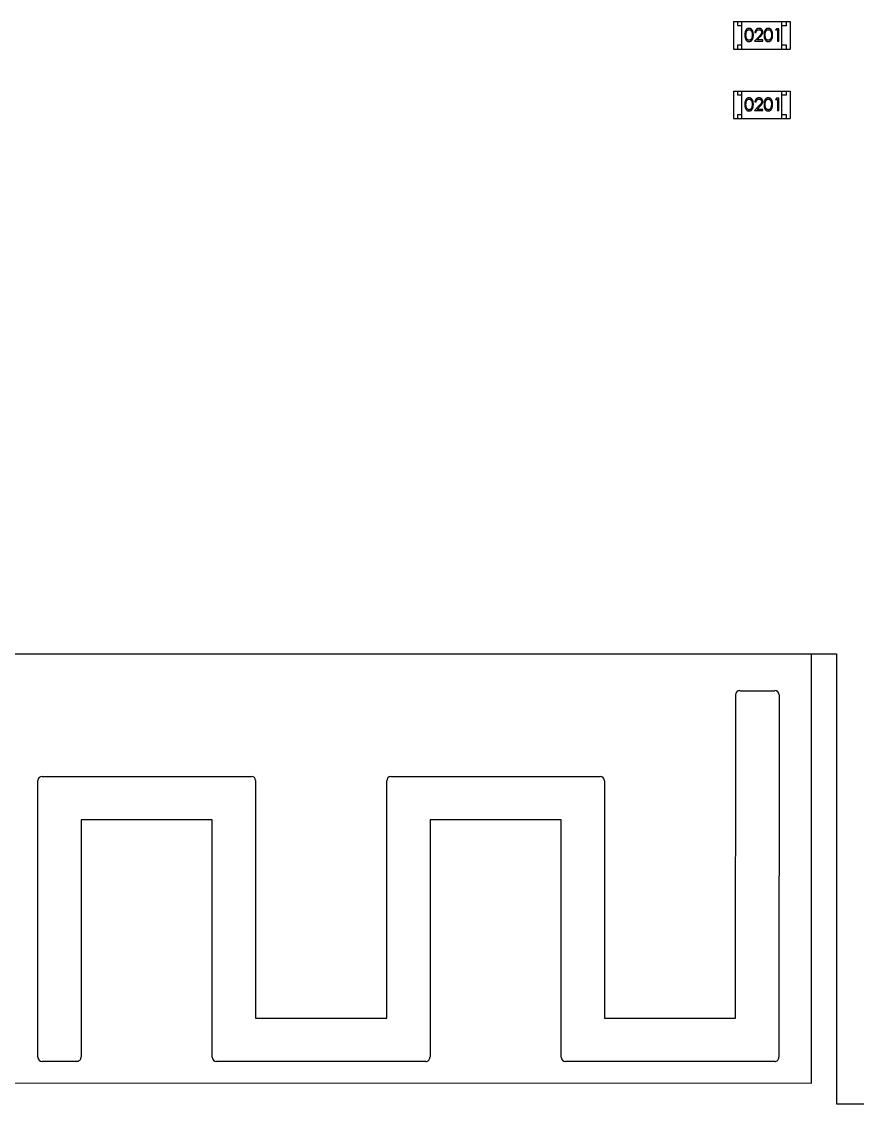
# Model space of a CAD drawing. Header units: inches. Extents: x -29 to 164, y -51 to 83.
# Drawn here: x 122.82 to 132.86, y -7.73 to 5.27 of the extents above; entities that cross this region are included whole.
import ezdxf

# ---------------------------------------------------------------- set-up
doc = ezdxf.new("R2010")
doc.units = ezdxf.units.IN
doc.header["$LTSCALE"] = 1.21
doc.header["$MEASUREMENT"] = 0
doc.layers.get('0').update_dxf_attribs({"linetype": 'CONTINUOUS'})

msp = doc.modelspace()

# ---------------------------------------------------------------- linework, layer by layer
at = {"color": 7, "linetype": 'Continuous'}
for p, q in [((131.369, 5.266), (132.049, 5.266)), ((131.369, 5.266), (131.369, 4.936)), ((131.419, 5.216), (131.419, 5.266)), ((131.469, 5.216), (131.419, 5.216)), ((131.469, 4.936), (131.469, 5.266)), ((131.949, 4.936), (131.949, 5.266)), ((131.999, 5.216), (131.949, 5.216)), ((131.999, 5.266), (131.999, 5.216)), ((132.049, 5.266), (132.049, 4.936)), ((131.593, 5.106), (131.588, 5.068)), ((131.679, 5.093), (131.62, 5.031)), ((131.626, 5.135), (131.64, 5.135)), ((131.652, 5.046), (131.69, 5.087)), ((131.824, 5.106), (131.819, 5.068)), ((131.883, 5.181), (131.874, 5.166)), ((131.874, 5.166), (131.897, 5.166)), ((131.911, 5.181), (131.883, 5.181)), ((131.897, 5.166), (131.897, 5.031)), ((131.911, 5.031), (131.911, 5.181)), ((131.419, 4.986), (131.469, 4.986)), ((131.419, 4.936), (131.419, 4.986)), ((131.62, 5.031), (131.722, 5.031)), ((131.722, 5.046), (131.652, 5.046)), ((131.722, 5.031), (131.722, 5.046)), ((131.897, 5.031), (131.911, 5.031)), ((131.949, 4.986), (131.999, 4.986)), ((131.999, 4.986), (131.999, 4.936)), ((131.369, 4.936), (132.049, 4.936)), ((131.369, 4.433), (132.049, 4.432)), ((131.369, 4.433), (131.369, 4.103)), ((131.419, 4.383), (131.419, 4.433)), ((131.469, 4.103), (131.469, 4.433)), ((131.949, 4.102), (131.949, 4.432)), ((131.999, 4.432), (131.999, 4.382)), ((132.049, 4.432), (132.049, 4.102)), ((131.469, 4.383), (131.419, 4.383)), ((131.626, 4.302), (131.639, 4.302)), ((131.883, 4.348), (131.874, 4.332)), ((131.874, 4.332), (131.897, 4.332)), ((131.911, 4.348), (131.883, 4.348)), ((131.897, 4.332), (131.897, 4.198)), ((131.911, 4.198), (131.911, 4.348)), ((131.999, 4.382), (131.949, 4.382)), ((131.593, 4.273), (131.588, 4.235)), ((131.678, 4.26), (131.62, 4.198)), ((131.62, 4.198), (131.722, 4.198)), ((131.652, 4.213), (131.69, 4.253)), ((131.722, 4.213), (131.652, 4.213)), ((131.722, 4.198), (131.722, 4.213)), ((131.824, 4.273), (131.818, 4.235)), ((131.897, 4.198), (131.911, 4.198)), ((131.369, 4.103), (132.049, 4.102)), ((131.419, 4.153), (131.469, 4.153)), ((131.419, 4.103), (131.419, 4.153)), ((131.949, 4.152), (131.999, 4.152)), ((131.999, 4.152), (131.999, 4.102)), ((118.805, -2.318), (132.605, -2.321)), ((132.304, -7.471), (132.305, -2.321)), ((132.605, -2.321), (132.604, -7.721)), ((131.394, -6.693), (131.395, -2.813)), ((131.446, -2.763), (131.864, -2.763)), ((131.915, -2.813), (131.914, -7.162)), ((123.014, -7.16), (123.014, -3.842)), ((123.065, -3.791), (125.579, -3.791)), ((125.629, -3.842), (125.629, -6.691)), ((127.204, -6.692), (127.204, -3.843)), ((127.255, -3.792), (129.769, -3.792)), ((129.819, -3.843), (129.819, -6.692)), ((125.109, -4.311), (123.534, -4.311)), ((123.534, -4.311), (123.534, -7.16)), ((125.109, -7.16), (125.109, -4.311)), ((129.299, -4.312), (127.724, -4.312)), ((127.724, -4.312), (127.724, -7.161)), ((129.299, -7.161), (129.299, -4.312)), ((125.629, -6.691), (127.204, -6.692)), ((129.819, -6.692), (131.394, -6.693)), ((123.483, -7.211), (123.065, -7.211)), ((127.673, -7.212), (125.16, -7.211)), ((131.863, -7.213), (129.35, -7.212)), ((119.104, -7.468), (132.304, -7.471)), ((132.604, -7.721), (161.504, -7.727))]:
    msp.add_line(p, q, dxfattribs=at)
for centre, start, end in [((131.445, -2.813), 89.988, 179.988), ((131.864, -2.813), 359.988, 89.988), ((123.065, -3.842), 89.988, 179.988), ((125.579, -3.842), 359.988, 89.988), ((127.255, -3.843), 89.988, 179.988), ((129.769, -3.843), 359.988, 89.988), ((123.065, -7.16), 179.988, 269.988), ((123.483, -7.16), 269.988, 359.988), ((125.16, -7.16), 179.988, 269.988), ((127.673, -7.161), 269.988, 359.988), ((129.35, -7.161), 179.988, 269.988), ((131.863, -7.162), 269.988, 359.988)]:
    msp.add_arc(centre, 0.0508, start, end, dxfattribs=at)
for points, knots in [([(131.555, 5.185), (131.554, 5.185), (131.552, 5.185), (131.548, 5.184), (131.545, 5.184), (131.542, 5.183), (131.538, 5.182), (131.535, 5.18), (131.532, 5.179), (131.529, 5.177), (131.526, 5.174), (131.524, 5.172), (131.521, 5.169), (131.519, 5.166), (131.517, 5.163), (131.515, 5.16), (131.513, 5.156), (131.511, 5.152), (131.51, 5.148), (131.508, 5.143), (131.507, 5.138), (131.507, 5.132), (131.506, 5.126), (131.505, 5.12), (131.505, 5.113), (131.505, 5.108), (131.505, 5.106)], [0, 0, 0, 0, 0.033742, 0.066533, 0.099153, 0.13154, 0.164087, 0.196563, 0.229707, 0.263315, 0.297504, 0.331686, 0.366482, 0.4021, 0.438958, 0.476748, 0.515985, 0.556589, 0.599519, 0.645765, 0.695487, 0.748721, 0.805687, 0.866754, 0.931405, 1, 1, 1, 1]), ([(131.505, 5.106), (131.505, 5.104), (131.505, 5.099), (131.505, 5.092), (131.506, 5.086), (131.507, 5.08), (131.507, 5.074), (131.508, 5.069), (131.51, 5.065), (131.511, 5.06), (131.513, 5.056), (131.515, 5.053), (131.517, 5.049), (131.519, 5.046), (131.521, 5.043), (131.524, 5.04), (131.526, 5.038), (131.529, 5.036), (131.532, 5.034), (131.535, 5.032), (131.538, 5.03), (131.542, 5.029), (131.545, 5.028), (131.548, 5.028), (131.552, 5.027), (131.554, 5.027), (131.555, 5.027)], [0, 0, 0, 0, 0.068113, 0.132564, 0.193427, 0.250218, 0.303569, 0.353576, 0.400235, 0.443586, 0.484619, 0.524292, 0.56238, 0.599049, 0.63494, 0.669782, 0.704009, 0.737842, 0.771098, 0.803896, 0.836415, 0.868639, 0.900715, 0.933378, 0.966213, 1, 1, 1, 1]), ([(131.518, 5.106), (131.518, 5.108), (131.518, 5.112), (131.519, 5.118), (131.519, 5.123), (131.52, 5.128), (131.52, 5.132), (131.521, 5.137), (131.522, 5.14), (131.523, 5.144), (131.524, 5.147), (131.526, 5.15), (131.527, 5.152), (131.529, 5.155), (131.53, 5.157), (131.532, 5.159), (131.534, 5.161), (131.537, 5.164), (131.541, 5.166), (131.546, 5.168), (131.551, 5.169), (131.554, 5.169), (131.556, 5.17)], [0, 0, 0, 0, 0.073302, 0.142286, 0.206253, 0.266017, 0.321612, 0.372532, 0.419497, 0.462398, 0.502825, 0.541489, 0.579034, 0.615143, 0.650298, 0.684912, 0.718701, 0.752189, 0.817245, 0.879117, 0.939613, 1, 1, 1, 1]), ([(131.556, 5.043), (131.554, 5.043), (131.551, 5.043), (131.546, 5.044), (131.541, 5.046), (131.537, 5.049), (131.534, 5.051), (131.532, 5.053), (131.53, 5.055), (131.529, 5.057), (131.527, 5.06), (131.526, 5.063), (131.524, 5.065), (131.523, 5.069), (131.522, 5.072), (131.521, 5.076), (131.52, 5.08), (131.52, 5.084), (131.519, 5.089), (131.519, 5.095), (131.518, 5.1), (131.518, 5.104), (131.518, 5.106)], [0, 0, 0, 0, 0.060034, 0.120278, 0.182348, 0.247919, 0.281641, 0.315701, 0.350322, 0.385703, 0.421819, 0.459196, 0.497866, 0.538301, 0.58121, 0.628183, 0.679403, 0.734699, 0.794074, 0.858416, 0.927049, 1, 1, 1, 1]), ([(131.607, 5.106), (131.607, 5.108), (131.607, 5.113), (131.607, 5.119), (131.606, 5.126), (131.605, 5.131), (131.604, 5.137), (131.603, 5.142), (131.602, 5.147), (131.6, 5.151), (131.598, 5.155), (131.596, 5.159), (131.594, 5.163), (131.592, 5.166), (131.59, 5.169), (131.587, 5.172), (131.584, 5.174), (131.581, 5.177), (131.578, 5.179), (131.575, 5.18), (131.572, 5.182), (131.569, 5.183), (131.566, 5.184), (131.562, 5.184), (131.559, 5.185), (131.556, 5.185), (131.555, 5.185)], [0, 0, 0, 0, 0.065278, 0.127205, 0.186168, 0.241675, 0.294115, 0.343609, 0.390387, 0.434463, 0.476646, 0.517002, 0.555936, 0.593716, 0.630057, 0.665601, 0.700745, 0.734917, 0.768681, 0.802087, 0.834849, 0.867433, 0.900138, 0.932806, 0.966212, 1, 1, 1, 1]), ([(131.555, 5.027), (131.556, 5.027), (131.559, 5.027), (131.562, 5.028), (131.566, 5.028), (131.569, 5.029), (131.572, 5.031), (131.575, 5.032), (131.579, 5.034), (131.582, 5.036), (131.584, 5.038), (131.587, 5.041), (131.59, 5.043), (131.592, 5.046), (131.594, 5.05), (131.596, 5.053), (131.598, 5.057), (131.6, 5.061), (131.602, 5.065), (131.603, 5.07), (131.604, 5.075), (131.605, 5.081), (131.606, 5.087), (131.607, 5.093), (131.607, 5.099), (131.607, 5.104), (131.607, 5.106)], [0, 0, 0, 0, 0.033824, 0.067298, 0.10028, 0.133019, 0.165736, 0.198792, 0.232372, 0.266409, 0.301016, 0.336196, 0.371972, 0.408574, 0.446394, 0.485225, 0.525372, 0.567224, 0.611081, 0.65775, 0.70702, 0.759235, 0.814484, 0.873227, 0.934937, 1, 1, 1, 1]), ([(131.556, 5.17), (131.557, 5.169), (131.561, 5.169), (131.565, 5.168), (131.57, 5.166), (131.574, 5.164), (131.577, 5.161), (131.579, 5.159), (131.581, 5.157), (131.582, 5.155), (131.584, 5.152), (131.586, 5.149), (131.587, 5.146), (131.588, 5.142), (131.59, 5.139), (131.591, 5.135), (131.591, 5.131), (131.592, 5.126), (131.593, 5.122), (131.593, 5.117), (131.593, 5.111), (131.593, 5.108), (131.593, 5.106)], [0, 0, 0, 0, 0.059689, 0.119507, 0.181075, 0.246162, 0.279894, 0.314468, 0.350403, 0.387474, 0.426147, 0.466624, 0.508745, 0.553328, 0.600058, 0.649177, 0.700552, 0.754894, 0.811825, 0.871514, 0.934319, 1, 1, 1, 1]), ([(131.588, 5.068), (131.587, 5.067), (131.587, 5.065), (131.585, 5.062), (131.584, 5.06), (131.582, 5.057), (131.58, 5.055), (131.579, 5.053), (131.577, 5.051), (131.574, 5.049), (131.57, 5.046), (131.565, 5.044), (131.561, 5.043), (131.557, 5.043), (131.556, 5.043)], [0, 0, 0, 0, 0.075949, 0.148549, 0.218996, 0.286119, 0.351826, 0.416074, 0.478265, 0.540325, 0.660405, 0.774606, 0.887187, 1, 1, 1, 1]), ([(131.675, 5.185), (131.673, 5.185), (131.67, 5.185), (131.665, 5.184), (131.661, 5.183), (131.656, 5.182), (131.652, 5.18), (131.648, 5.177), (131.644, 5.174), (131.641, 5.171), (131.637, 5.167), (131.634, 5.163), (131.632, 5.159), (131.63, 5.155), (131.628, 5.15), (131.627, 5.145), (131.626, 5.14), (131.626, 5.137), (131.626, 5.135)], [0, 0, 0, 0, 0.06445, 0.126725, 0.187421, 0.247417, 0.306749, 0.366595, 0.427749, 0.490235, 0.553031, 0.614805, 0.676505, 0.738096, 0.801021, 0.864897, 0.931209, 1, 1, 1, 1]), ([(131.64, 5.135), (131.64, 5.136), (131.64, 5.139), (131.641, 5.143), (131.642, 5.146), (131.643, 5.15), (131.644, 5.153), (131.646, 5.155), (131.648, 5.158), (131.65, 5.16), (131.653, 5.163), (131.655, 5.164), (131.658, 5.166), (131.661, 5.167), (131.664, 5.168), (131.668, 5.169), (131.671, 5.169), (131.673, 5.17), (131.674, 5.17)], [0, 0, 0, 0, 0.073648, 0.143686, 0.210962, 0.275557, 0.338064, 0.399311, 0.4594, 0.51934, 0.579024, 0.637809, 0.695959, 0.754122, 0.813113, 0.873453, 0.935561, 1, 1, 1, 1]), ([(131.674, 5.17), (131.675, 5.17), (131.678, 5.169), (131.681, 5.169), (131.684, 5.168), (131.687, 5.167), (131.69, 5.166), (131.693, 5.165), (131.695, 5.163), (131.698, 5.161), (131.7, 5.158), (131.702, 5.156), (131.703, 5.153), (131.705, 5.151), (131.706, 5.148), (131.706, 5.145), (131.707, 5.142), (131.707, 5.14), (131.707, 5.139)], [0, 0, 0, 0, 0.068027, 0.133505, 0.19695, 0.26027, 0.322741, 0.384982, 0.448465, 0.513424, 0.578224, 0.640011, 0.700094, 0.760067, 0.819012, 0.877878, 0.938035, 1, 1, 1, 1]), ([(131.72, 5.14), (131.72, 5.142), (131.72, 5.145), (131.72, 5.149), (131.719, 5.153), (131.717, 5.157), (131.716, 5.161), (131.713, 5.165), (131.711, 5.168), (131.708, 5.172), (131.705, 5.175), (131.701, 5.177), (131.697, 5.18), (131.693, 5.182), (131.689, 5.183), (131.685, 5.184), (131.68, 5.185), (131.677, 5.185), (131.675, 5.185)], [0, 0, 0, 0, 0.06271, 0.123347, 0.183401, 0.242828, 0.302097, 0.36242, 0.423725, 0.487032, 0.550491, 0.612709, 0.674265, 0.73617, 0.799211, 0.863483, 0.930525, 1, 1, 1, 1]), ([(131.707, 5.139), (131.707, 5.138), (131.707, 5.134), (131.706, 5.129), (131.704, 5.125), (131.702, 5.121), (131.7, 5.118), (131.698, 5.115), (131.696, 5.112), (131.693, 5.109), (131.69, 5.105), (131.687, 5.102), (131.683, 5.097), (131.68, 5.095), (131.679, 5.093)], [0, 0, 0, 0, 0.088014, 0.174976, 0.2638, 0.355443, 0.406413, 0.465519, 0.533076, 0.609353, 0.693899, 0.787171, 0.889197, 1, 1, 1, 1]), ([(131.69, 5.087), (131.691, 5.088), (131.694, 5.091), (131.698, 5.095), (131.702, 5.1), (131.705, 5.103), (131.708, 5.107), (131.71, 5.11), (131.712, 5.114), (131.715, 5.117), (131.717, 5.122), (131.719, 5.128), (131.72, 5.134), (131.72, 5.138), (131.72, 5.14)], [0, 0, 0, 0, 0.09953, 0.192079, 0.277712, 0.357454, 0.429648, 0.495771, 0.555538, 0.608657, 0.707578, 0.804328, 0.901298, 1, 1, 1, 1]), ([(131.786, 5.185), (131.785, 5.185), (131.782, 5.185), (131.779, 5.184), (131.776, 5.184), (131.772, 5.183), (131.769, 5.182), (131.766, 5.18), (131.763, 5.179), (131.76, 5.177), (131.757, 5.174), (131.754, 5.172), (131.752, 5.169), (131.75, 5.166), (131.748, 5.163), (131.746, 5.16), (131.744, 5.156), (131.742, 5.152), (131.741, 5.148), (131.739, 5.143), (131.738, 5.138), (131.737, 5.132), (131.737, 5.126), (131.736, 5.12), (131.736, 5.113), (131.736, 5.108), (131.736, 5.106)], [0, 0, 0, 0, 0.033742, 0.066533, 0.099153, 0.13154, 0.164087, 0.196563, 0.229707, 0.263315, 0.297504, 0.331686, 0.366482, 0.4021, 0.438958, 0.476748, 0.515985, 0.556589, 0.599519, 0.645765, 0.695487, 0.748721, 0.805687, 0.866754, 0.931405, 1, 1, 1, 1]), ([(131.736, 5.106), (131.736, 5.104), (131.736, 5.099), (131.736, 5.092), (131.737, 5.086), (131.737, 5.08), (131.738, 5.074), (131.739, 5.069), (131.741, 5.065), (131.742, 5.06), (131.744, 5.056), (131.746, 5.052), (131.748, 5.049), (131.75, 5.046), (131.752, 5.043), (131.755, 5.04), (131.757, 5.038), (131.76, 5.035), (131.763, 5.034), (131.766, 5.032), (131.769, 5.03), (131.772, 5.029), (131.776, 5.028), (131.779, 5.028), (131.782, 5.027), (131.785, 5.027), (131.786, 5.027)], [0, 0, 0, 0, 0.068113, 0.132564, 0.193427, 0.250218, 0.303569, 0.353576, 0.400235, 0.443586, 0.484619, 0.524292, 0.56238, 0.599049, 0.63494, 0.669782, 0.704009, 0.737842, 0.771098, 0.803896, 0.836415, 0.868639, 0.900715, 0.933378, 0.966213, 1, 1, 1, 1]), ([(131.749, 5.106), (131.749, 5.108), (131.749, 5.112), (131.749, 5.118), (131.75, 5.123), (131.75, 5.128), (131.751, 5.132), (131.752, 5.137), (131.753, 5.14), (131.754, 5.144), (131.755, 5.147), (131.756, 5.15), (131.758, 5.152), (131.76, 5.155), (131.761, 5.157), (131.763, 5.159), (131.765, 5.161), (131.768, 5.164), (131.772, 5.166), (131.776, 5.168), (131.781, 5.169), (131.785, 5.169), (131.786, 5.17)], [0, 0, 0, 0, 0.073302, 0.142286, 0.206253, 0.266017, 0.321612, 0.372532, 0.419497, 0.462398, 0.502825, 0.541489, 0.579034, 0.615143, 0.650298, 0.684912, 0.718701, 0.752189, 0.817245, 0.879117, 0.939613, 1, 1, 1, 1]), ([(131.786, 5.043), (131.785, 5.043), (131.781, 5.043), (131.777, 5.044), (131.772, 5.046), (131.768, 5.049), (131.765, 5.051), (131.763, 5.053), (131.761, 5.055), (131.759, 5.057), (131.758, 5.06), (131.756, 5.063), (131.755, 5.065), (131.754, 5.069), (131.753, 5.072), (131.752, 5.076), (131.751, 5.08), (131.75, 5.084), (131.75, 5.089), (131.749, 5.095), (131.749, 5.1), (131.749, 5.104), (131.749, 5.106)], [0, 0, 0, 0, 0.060034, 0.120278, 0.182348, 0.247919, 0.281641, 0.315701, 0.350322, 0.385703, 0.421819, 0.459196, 0.497866, 0.538301, 0.58121, 0.628183, 0.679403, 0.734699, 0.794074, 0.858416, 0.927049, 1, 1, 1, 1]), ([(131.838, 5.106), (131.838, 5.108), (131.838, 5.113), (131.837, 5.119), (131.837, 5.126), (131.836, 5.131), (131.835, 5.137), (131.834, 5.142), (131.832, 5.147), (131.831, 5.151), (131.829, 5.155), (131.827, 5.159), (131.825, 5.163), (131.823, 5.166), (131.82, 5.169), (131.818, 5.172), (131.815, 5.174), (131.812, 5.177), (131.809, 5.179), (131.806, 5.18), (131.803, 5.182), (131.8, 5.183), (131.796, 5.184), (131.793, 5.184), (131.789, 5.185), (131.787, 5.185), (131.786, 5.185)], [0, 0, 0, 0, 0.065278, 0.127205, 0.186168, 0.241675, 0.294115, 0.343609, 0.390387, 0.434463, 0.476646, 0.517002, 0.555936, 0.593716, 0.630057, 0.665601, 0.700745, 0.734917, 0.768681, 0.802087, 0.834849, 0.867433, 0.900138, 0.932806, 0.966212, 1, 1, 1, 1]), ([(131.786, 5.17), (131.788, 5.169), (131.791, 5.169), (131.796, 5.168), (131.801, 5.166), (131.805, 5.164), (131.807, 5.161), (131.809, 5.159), (131.811, 5.157), (131.813, 5.155), (131.815, 5.152), (131.816, 5.149), (131.818, 5.146), (131.819, 5.142), (131.82, 5.139), (131.821, 5.135), (131.822, 5.131), (131.823, 5.126), (131.824, 5.121), (131.824, 5.117), (131.824, 5.111), (131.824, 5.108), (131.824, 5.106)], [0, 0, 0, 0, 0.059689, 0.119507, 0.181075, 0.246162, 0.279894, 0.314468, 0.350403, 0.387474, 0.426147, 0.466624, 0.508745, 0.553328, 0.600058, 0.649177, 0.700552, 0.754894, 0.811825, 0.871514, 0.934319, 1, 1, 1, 1]), ([(131.786, 5.027), (131.787, 5.027), (131.789, 5.027), (131.793, 5.028), (131.796, 5.028), (131.8, 5.029), (131.803, 5.031), (131.806, 5.032), (131.809, 5.034), (131.812, 5.036), (131.815, 5.038), (131.818, 5.04), (131.821, 5.043), (131.823, 5.046), (131.825, 5.05), (131.827, 5.053), (131.829, 5.057), (131.831, 5.061), (131.833, 5.065), (131.834, 5.07), (131.835, 5.075), (131.836, 5.081), (131.837, 5.087), (131.837, 5.093), (131.838, 5.099), (131.838, 5.104), (131.838, 5.106)], [0, 0, 0, 0, 0.033824, 0.067298, 0.10028, 0.133019, 0.165736, 0.198792, 0.232372, 0.266409, 0.301016, 0.336196, 0.371972, 0.408574, 0.446394, 0.485225, 0.525372, 0.567224, 0.611081, 0.65775, 0.70702, 0.759235, 0.814484, 0.873227, 0.934937, 1, 1, 1, 1]), ([(131.819, 5.068), (131.818, 5.067), (131.817, 5.065), (131.816, 5.062), (131.815, 5.06), (131.813, 5.057), (131.811, 5.055), (131.809, 5.053), (131.807, 5.051), (131.805, 5.048), (131.801, 5.046), (131.796, 5.044), (131.791, 5.043), (131.788, 5.043), (131.786, 5.043)], [0, 0, 0, 0, 0.075949, 0.148549, 0.218996, 0.286119, 0.351826, 0.416074, 0.478265, 0.540325, 0.660405, 0.774606, 0.887187, 1, 1, 1, 1]), ([(131.555, 4.352), (131.554, 4.352), (131.551, 4.352), (131.548, 4.351), (131.545, 4.35), (131.541, 4.35), (131.538, 4.348), (131.535, 4.347), (131.532, 4.345), (131.529, 4.343), (131.526, 4.341), (131.524, 4.339), (131.521, 4.336), (131.519, 4.333), (131.517, 4.33), (131.515, 4.326), (131.513, 4.323), (131.511, 4.319), (131.51, 4.314), (131.508, 4.31), (131.507, 4.305), (131.506, 4.299), (131.506, 4.293), (131.505, 4.287), (131.505, 4.28), (131.505, 4.275), (131.505, 4.273)], [0, 0, 0, 0, 0.033742, 0.066533, 0.099153, 0.13154, 0.164087, 0.196563, 0.229707, 0.263315, 0.297504, 0.331686, 0.366482, 0.4021, 0.438958, 0.476748, 0.515985, 0.556589, 0.599519, 0.645765, 0.695487, 0.748721, 0.805687, 0.866754, 0.931405, 1, 1, 1, 1]), ([(131.518, 4.273), (131.518, 4.275), (131.518, 4.279), (131.519, 4.284), (131.519, 4.29), (131.519, 4.295), (131.52, 4.299), (131.521, 4.303), (131.522, 4.307), (131.523, 4.31), (131.524, 4.313), (131.525, 4.316), (131.527, 4.319), (131.529, 4.322), (131.53, 4.324), (131.532, 4.326), (131.534, 4.328), (131.537, 4.33), (131.541, 4.333), (131.546, 4.335), (131.55, 4.336), (131.554, 4.336), (131.555, 4.336)], [0, 0, 0, 0, 0.073302, 0.142286, 0.206253, 0.266017, 0.321612, 0.372532, 0.419497, 0.462398, 0.502825, 0.541489, 0.579034, 0.615143, 0.650298, 0.684912, 0.718701, 0.752189, 0.817245, 0.879117, 0.939613, 1, 1, 1, 1]), ([(131.607, 4.273), (131.607, 4.275), (131.607, 4.28), (131.606, 4.286), (131.606, 4.292), (131.605, 4.298), (131.604, 4.304), (131.603, 4.309), (131.602, 4.313), (131.6, 4.318), (131.598, 4.322), (131.596, 4.326), (131.594, 4.329), (131.592, 4.333), (131.589, 4.336), (131.587, 4.338), (131.584, 4.341), (131.581, 4.343), (131.578, 4.345), (131.575, 4.347), (131.572, 4.348), (131.569, 4.35), (131.565, 4.35), (131.562, 4.351), (131.559, 4.352), (131.556, 4.352), (131.555, 4.352)], [0, 0, 0, 0, 0.065278, 0.127205, 0.186168, 0.241675, 0.294115, 0.343609, 0.390387, 0.434463, 0.476646, 0.517002, 0.555936, 0.593716, 0.630057, 0.665601, 0.700745, 0.734917, 0.768681, 0.802087, 0.834849, 0.867433, 0.900138, 0.932806, 0.966212, 1, 1, 1, 1]), ([(131.555, 4.336), (131.557, 4.336), (131.56, 4.336), (131.565, 4.335), (131.57, 4.333), (131.574, 4.33), (131.576, 4.328), (131.579, 4.326), (131.58, 4.324), (131.582, 4.321), (131.584, 4.319), (131.586, 4.316), (131.587, 4.312), (131.588, 4.309), (131.589, 4.305), (131.591, 4.301), (131.591, 4.297), (131.592, 4.293), (131.593, 4.288), (131.593, 4.283), (131.593, 4.278), (131.593, 4.275), (131.593, 4.273)], [0, 0, 0, 0, 0.059689, 0.119507, 0.181075, 0.246162, 0.279894, 0.314468, 0.350403, 0.387474, 0.426147, 0.466624, 0.508745, 0.553328, 0.600058, 0.649177, 0.700552, 0.754894, 0.811825, 0.871514, 0.934319, 1, 1, 1, 1]), ([(131.675, 4.352), (131.673, 4.352), (131.67, 4.351), (131.665, 4.351), (131.66, 4.35), (131.656, 4.348), (131.652, 4.346), (131.648, 4.344), (131.644, 4.341), (131.64, 4.338), (131.637, 4.334), (131.634, 4.33), (131.632, 4.326), (131.63, 4.322), (131.628, 4.317), (131.627, 4.312), (131.626, 4.307), (131.626, 4.303), (131.626, 4.302)], [0, 0, 0, 0, 0.06445, 0.126725, 0.187421, 0.247417, 0.306749, 0.366595, 0.427749, 0.490235, 0.553031, 0.614805, 0.676505, 0.738096, 0.801021, 0.864897, 0.931209, 1, 1, 1, 1]), ([(131.639, 4.302), (131.64, 4.303), (131.64, 4.306), (131.641, 4.309), (131.641, 4.313), (131.643, 4.316), (131.644, 4.319), (131.646, 4.322), (131.648, 4.325), (131.65, 4.327), (131.653, 4.329), (131.655, 4.331), (131.658, 4.333), (131.661, 4.334), (131.664, 4.335), (131.667, 4.336), (131.671, 4.336), (131.673, 4.336), (131.674, 4.336)], [0, 0, 0, 0, 0.073648, 0.143686, 0.210962, 0.275557, 0.338064, 0.399311, 0.4594, 0.51934, 0.579024, 0.637809, 0.695959, 0.754122, 0.813113, 0.873453, 0.935561, 1, 1, 1, 1]), ([(131.674, 4.336), (131.675, 4.336), (131.678, 4.336), (131.681, 4.336), (131.684, 4.335), (131.687, 4.334), (131.69, 4.333), (131.692, 4.331), (131.695, 4.329), (131.697, 4.327), (131.7, 4.325), (131.701, 4.323), (131.703, 4.32), (131.704, 4.317), (131.705, 4.315), (131.706, 4.312), (131.707, 4.309), (131.707, 4.307), (131.707, 4.306)], [0, 0, 0, 0, 0.068027, 0.133505, 0.19695, 0.26027, 0.322741, 0.384982, 0.448465, 0.513424, 0.578224, 0.640011, 0.700094, 0.760067, 0.819012, 0.877878, 0.938035, 1, 1, 1, 1]), ([(131.72, 4.307), (131.72, 4.308), (131.72, 4.311), (131.719, 4.316), (131.718, 4.32), (131.717, 4.324), (131.715, 4.328), (131.713, 4.331), (131.711, 4.335), (131.708, 4.338), (131.705, 4.341), (131.701, 4.344), (131.697, 4.346), (131.693, 4.348), (131.689, 4.35), (131.684, 4.351), (131.68, 4.351), (131.677, 4.352), (131.675, 4.352)], [0, 0, 0, 0, 0.06271, 0.123347, 0.183401, 0.242828, 0.302097, 0.36242, 0.423725, 0.487032, 0.550491, 0.612709, 0.674265, 0.73617, 0.799211, 0.863483, 0.930525, 1, 1, 1, 1]), ([(131.707, 4.306), (131.707, 4.304), (131.707, 4.301), (131.706, 4.296), (131.704, 4.291), (131.702, 4.288), (131.7, 4.285), (131.698, 4.282), (131.696, 4.279), (131.693, 4.276), (131.69, 4.272), (131.686, 4.268), (131.682, 4.264), (131.68, 4.261), (131.678, 4.26)], [0, 0, 0, 0, 0.088014, 0.174976, 0.2638, 0.355443, 0.406413, 0.465519, 0.533076, 0.609353, 0.693899, 0.787171, 0.889197, 1, 1, 1, 1]), ([(131.69, 4.253), (131.691, 4.255), (131.694, 4.258), (131.698, 4.262), (131.702, 4.266), (131.705, 4.27), (131.708, 4.274), (131.71, 4.277), (131.712, 4.28), (131.715, 4.284), (131.717, 4.289), (131.719, 4.295), (131.72, 4.301), (131.72, 4.305), (131.72, 4.307)], [0, 0, 0, 0, 0.09953, 0.192079, 0.277712, 0.357454, 0.429648, 0.495771, 0.555538, 0.608657, 0.707578, 0.804328, 0.901298, 1, 1, 1, 1]), ([(131.786, 4.352), (131.785, 4.352), (131.782, 4.352), (131.779, 4.351), (131.775, 4.35), (131.772, 4.35), (131.769, 4.348), (131.766, 4.347), (131.763, 4.345), (131.76, 4.343), (131.757, 4.341), (131.754, 4.339), (131.752, 4.336), (131.75, 4.333), (131.747, 4.33), (131.745, 4.326), (131.744, 4.323), (131.742, 4.319), (131.74, 4.314), (131.739, 4.31), (131.738, 4.304), (131.737, 4.299), (131.736, 4.293), (131.736, 4.287), (131.736, 4.28), (131.736, 4.275), (131.736, 4.273)], [0, 0, 0, 0, 0.033742, 0.066533, 0.099153, 0.13154, 0.164087, 0.196563, 0.229707, 0.263315, 0.297504, 0.331686, 0.366482, 0.4021, 0.438958, 0.476748, 0.515985, 0.556589, 0.599519, 0.645765, 0.695487, 0.748721, 0.805687, 0.866754, 0.931405, 1, 1, 1, 1]), ([(131.749, 4.273), (131.749, 4.275), (131.749, 4.279), (131.749, 4.284), (131.75, 4.29), (131.75, 4.295), (131.751, 4.299), (131.752, 4.303), (131.753, 4.307), (131.754, 4.31), (131.755, 4.313), (131.756, 4.316), (131.758, 4.319), (131.759, 4.322), (131.761, 4.324), (131.763, 4.326), (131.765, 4.328), (131.768, 4.33), (131.772, 4.333), (131.776, 4.335), (131.781, 4.336), (131.785, 4.336), (131.786, 4.336)], [0, 0, 0, 0, 0.073302, 0.142286, 0.206253, 0.266017, 0.321612, 0.372532, 0.419497, 0.462398, 0.502825, 0.541489, 0.579034, 0.615143, 0.650298, 0.684912, 0.718701, 0.752189, 0.817245, 0.879117, 0.939613, 1, 1, 1, 1]), ([(131.837, 4.273), (131.837, 4.275), (131.837, 4.279), (131.837, 4.286), (131.837, 4.292), (131.836, 4.298), (131.835, 4.304), (131.834, 4.309), (131.832, 4.313), (131.831, 4.318), (131.829, 4.322), (131.827, 4.326), (131.825, 4.329), (131.823, 4.333), (131.82, 4.336), (131.818, 4.338), (131.815, 4.341), (131.812, 4.343), (131.809, 4.345), (131.806, 4.347), (131.803, 4.348), (131.8, 4.35), (131.796, 4.35), (131.793, 4.351), (131.789, 4.352), (131.787, 4.352), (131.786, 4.352)], [0, 0, 0, 0, 0.065278, 0.127205, 0.186168, 0.241675, 0.294115, 0.343609, 0.390387, 0.434463, 0.476646, 0.517002, 0.555936, 0.593716, 0.630057, 0.665601, 0.700745, 0.734917, 0.768681, 0.802087, 0.834849, 0.867433, 0.900138, 0.932806, 0.966212, 1, 1, 1, 1]), ([(131.786, 4.336), (131.788, 4.336), (131.791, 4.336), (131.796, 4.335), (131.801, 4.333), (131.804, 4.33), (131.807, 4.328), (131.809, 4.326), (131.811, 4.324), (131.813, 4.321), (131.815, 4.318), (131.816, 4.316), (131.818, 4.312), (131.819, 4.309), (131.82, 4.305), (131.821, 4.301), (131.822, 4.297), (131.823, 4.293), (131.823, 4.288), (131.824, 4.283), (131.824, 4.278), (131.824, 4.275), (131.824, 4.273)], [0, 0, 0, 0, 0.059689, 0.119507, 0.181075, 0.246162, 0.279894, 0.314468, 0.350403, 0.387474, 0.426147, 0.466624, 0.508745, 0.553328, 0.600058, 0.649177, 0.700552, 0.754894, 0.811825, 0.871514, 0.934319, 1, 1, 1, 1]), ([(131.505, 4.273), (131.505, 4.27), (131.505, 4.266), (131.505, 4.259), (131.506, 4.253), (131.506, 4.247), (131.507, 4.241), (131.508, 4.236), (131.51, 4.231), (131.511, 4.227), (131.513, 4.223), (131.515, 4.219), (131.517, 4.216), (131.519, 4.213), (131.521, 4.21), (131.524, 4.207), (131.526, 4.204), (131.529, 4.202), (131.532, 4.2), (131.535, 4.199), (131.538, 4.197), (131.541, 4.196), (131.545, 4.195), (131.548, 4.194), (131.551, 4.194), (131.554, 4.194), (131.555, 4.194)], [0, 0, 0, 0, 0.068113, 0.132564, 0.193427, 0.250218, 0.303569, 0.353576, 0.400235, 0.443586, 0.484619, 0.524292, 0.56238, 0.599049, 0.63494, 0.669782, 0.704009, 0.737842, 0.771098, 0.803896, 0.836415, 0.868639, 0.900715, 0.933378, 0.966213, 1, 1, 1, 1]), ([(131.555, 4.209), (131.554, 4.209), (131.55, 4.21), (131.546, 4.211), (131.541, 4.213), (131.537, 4.215), (131.534, 4.218), (131.532, 4.22), (131.53, 4.222), (131.528, 4.224), (131.527, 4.227), (131.525, 4.229), (131.524, 4.232), (131.523, 4.235), (131.522, 4.239), (131.521, 4.242), (131.52, 4.247), (131.519, 4.251), (131.519, 4.256), (131.519, 4.261), (131.518, 4.267), (131.518, 4.271), (131.518, 4.273)], [0, 0, 0, 0, 0.060034, 0.120278, 0.182348, 0.247919, 0.281641, 0.315701, 0.350322, 0.385703, 0.421819, 0.459196, 0.497866, 0.538301, 0.58121, 0.628183, 0.679403, 0.734699, 0.794074, 0.858416, 0.927049, 1, 1, 1, 1]), ([(131.555, 4.194), (131.556, 4.194), (131.559, 4.194), (131.562, 4.194), (131.565, 4.195), (131.569, 4.196), (131.572, 4.197), (131.575, 4.199), (131.578, 4.2), (131.581, 4.202), (131.584, 4.205), (131.587, 4.207), (131.59, 4.21), (131.592, 4.213), (131.594, 4.216), (131.596, 4.22), (131.598, 4.224), (131.6, 4.228), (131.602, 4.232), (131.603, 4.237), (131.604, 4.242), (131.605, 4.247), (131.606, 4.253), (131.606, 4.259), (131.607, 4.266), (131.607, 4.27), (131.607, 4.273)], [0, 0, 0, 0, 0.033824, 0.067298, 0.10028, 0.133019, 0.165736, 0.198792, 0.232372, 0.266409, 0.301016, 0.336196, 0.371972, 0.408574, 0.446394, 0.485225, 0.525372, 0.567224, 0.611081, 0.65775, 0.70702, 0.759235, 0.814484, 0.873227, 0.934937, 1, 1, 1, 1]), ([(131.588, 4.235), (131.587, 4.234), (131.586, 4.232), (131.585, 4.229), (131.584, 4.226), (131.582, 4.224), (131.58, 4.221), (131.578, 4.219), (131.576, 4.217), (131.574, 4.215), (131.57, 4.213), (131.565, 4.211), (131.56, 4.21), (131.557, 4.209), (131.555, 4.209)], [0, 0, 0, 0, 0.075949, 0.148549, 0.218996, 0.286119, 0.351826, 0.416074, 0.478265, 0.540325, 0.660405, 0.774606, 0.887187, 1, 1, 1, 1]), ([(131.736, 4.273), (131.736, 4.27), (131.736, 4.266), (131.736, 4.259), (131.736, 4.253), (131.737, 4.247), (131.738, 4.241), (131.739, 4.236), (131.74, 4.231), (131.742, 4.227), (131.744, 4.223), (131.745, 4.219), (131.747, 4.216), (131.75, 4.212), (131.752, 4.209), (131.754, 4.207), (131.757, 4.204), (131.76, 4.202), (131.763, 4.2), (131.766, 4.199), (131.769, 4.197), (131.772, 4.196), (131.775, 4.195), (131.779, 4.194), (131.782, 4.194), (131.785, 4.194), (131.786, 4.194)], [0, 0, 0, 0, 0.068113, 0.132564, 0.193427, 0.250218, 0.303569, 0.353576, 0.400235, 0.443586, 0.484619, 0.524292, 0.56238, 0.599049, 0.63494, 0.669782, 0.704009, 0.737842, 0.771098, 0.803896, 0.836415, 0.868639, 0.900715, 0.933378, 0.966213, 1, 1, 1, 1]), ([(131.786, 4.209), (131.785, 4.209), (131.781, 4.21), (131.776, 4.211), (131.772, 4.213), (131.768, 4.215), (131.765, 4.218), (131.763, 4.219), (131.761, 4.222), (131.759, 4.224), (131.758, 4.226), (131.756, 4.229), (131.755, 4.232), (131.754, 4.235), (131.752, 4.239), (131.752, 4.242), (131.751, 4.247), (131.75, 4.251), (131.75, 4.256), (131.749, 4.261), (131.749, 4.267), (131.749, 4.271), (131.749, 4.273)], [0, 0, 0, 0, 0.060034, 0.120278, 0.182348, 0.247919, 0.281641, 0.315701, 0.350322, 0.385703, 0.421819, 0.459196, 0.497866, 0.538301, 0.58121, 0.628183, 0.679403, 0.734699, 0.794074, 0.858416, 0.927049, 1, 1, 1, 1]), ([(131.786, 4.194), (131.787, 4.194), (131.789, 4.194), (131.793, 4.194), (131.796, 4.195), (131.8, 4.196), (131.803, 4.197), (131.806, 4.199), (131.809, 4.2), (131.812, 4.202), (131.815, 4.205), (131.818, 4.207), (131.82, 4.21), (131.823, 4.213), (131.825, 4.216), (131.827, 4.22), (131.829, 4.224), (131.831, 4.228), (131.832, 4.232), (131.834, 4.237), (131.835, 4.242), (131.836, 4.247), (131.837, 4.253), (131.837, 4.259), (131.837, 4.266), (131.837, 4.27), (131.837, 4.273)], [0, 0, 0, 0, 0.033824, 0.067298, 0.10028, 0.133019, 0.165736, 0.198792, 0.232372, 0.266409, 0.301016, 0.336196, 0.371972, 0.408574, 0.446394, 0.485225, 0.525372, 0.567224, 0.611081, 0.65775, 0.70702, 0.759235, 0.814484, 0.873227, 0.934937, 1, 1, 1, 1]), ([(131.818, 4.235), (131.818, 4.234), (131.817, 4.232), (131.816, 4.229), (131.814, 4.226), (131.813, 4.224), (131.811, 4.221), (131.809, 4.219), (131.807, 4.217), (131.804, 4.215), (131.801, 4.213), (131.796, 4.211), (131.791, 4.209), (131.788, 4.209), (131.786, 4.209)], [0, 0, 0, 0, 0.075949, 0.148549, 0.218996, 0.286119, 0.351826, 0.416074, 0.478265, 0.540325, 0.660405, 0.774606, 0.887187, 1, 1, 1, 1])]:
    msp.add_open_spline(points, degree=3, knots=knots, dxfattribs=at)

doc.saveas('drawing.dxf')
